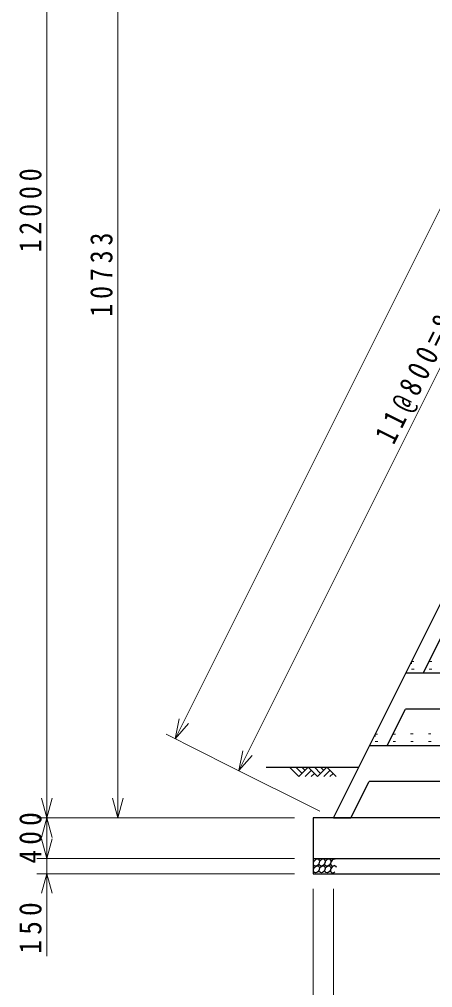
# Model space of a CAD drawing. Units: millimetres, scale not verified. Extents: x 0 to 118900, y 0 to 84100.
# Drawn here: x 62763 to 66839, y 8461 to 18007 of the extents above; entities that cross this region are included whole.
import ezdxf

# ---------------------------------------------------------------- set-up
doc = ezdxf.new("R2010")
doc.units = ezdxf.units.MM
doc.header["$LTSCALE"] = 100
doc.linetypes.add('DOTTED', pattern=[1.75, 0.25, -1.5])
doc.layers.add('0_2', color=7, linetype='Continuous', lineweight=18)
doc.layers.add('Defpoints_3', color=4, linetype='Continuous', lineweight=9)
doc.styles.add('ＭＳ ゴシック', font='')
doc.styles.get('ＭＳ ゴシック').set_extended_font_data('MS Gothic')

msp = doc.modelspace()

# ---------------------------------------------------------------- linework, layer by layer
at = {"layer": '0_2', "color": 3, "lineweight": 25}
for p, q in [((65860.4, 10134.5), (71860.4, 22134.5)), ((66749.2, 11565.6), (66928.1, 11923.3)), ((66575.9, 11565.6), (69985.9, 11565.6)), ((66391.4, 10850), (66570.3, 11207.8)), ((69434.9, 11207.8), (66570.3, 11207.8)), ((66218.1, 10850), (66391.4, 10850)), ((66218.1, 10850), (69628.1, 10850)), ((65196.2, 10634.5), (66110.4, 10634.5)), ((65428.5, 10634.5), (65520.2, 10542.7)), ((65550.8, 10573.3), (65489.7, 10634.5)), ((65520.2, 10542.7), (65612, 10634.5)), ((65550.3, 10634.5), (65581.1, 10603.6)), ((65581.1, 10542.7), (65642, 10603.6)), ((65612, 10634.5), (65703.8, 10542.7)), ((65672.9, 10634.5), (65733.8, 10573.6)), ((65703.8, 10542.7), (65795.6, 10634.5)), ((65733.8, 10634.5), (65764.7, 10603.6)), ((65764.7, 10542.7), (65825.6, 10603.6)), ((65795.6, 10634.5), (65886.3, 10543.6)), ((65642, 10542.7), (65672.9, 10573.6)), ((65825.6, 10542.7), (65856.5, 10573.6)), ((66033.7, 10134.5), (66212.5, 10492.3)), ((69077.1, 10492.3), (66212.5, 10492.3)), ((65660.4, 10134.5), (65660.4, 9584.5)), ((69370.4, 10134.5), (65660.4, 10134.5)), ((65860.4, 10134.5), (66033.7, 10134.5)), ((65660.4, 9734.5), (69370.4, 9734.5)), ((65660.4, 9584.5), (69370.4, 9584.5))]:
    msp.add_line(p, q, dxfattribs=at)
at = {"layer": '0_2', "color": 4, "linetype": 'DOTTED', "lineweight": 9}
for p, q in [((66629.7, 11677.1), (69964.3, 11682.2)), ((66629.7, 11677.1), (66629.7, 11602.2)), ((66631, 11602.2), (69964.3, 11607.2)), ((66271.9, 10961.6), (69606.5, 10966.7)), ((66271.9, 10961.6), (66271.9, 10886.6)), ((66273.2, 10886.6), (69606.5, 10891.7))]:
    msp.add_line(p, q, dxfattribs=at)
at = {"layer": '0_2', "color": 3, "lineweight": 25}
for centre in [(65693.5, 9694.8), (65693.5, 9628), (65750.1, 9694.8), (65750.1, 9628), (65805.6, 9694.8), (65805.6, 9628)]:
    msp.add_ellipse(centre, major_axis=(18.6, 32.3), ratio=0.7, dxfattribs=at)
for centre, start_param, end_param in [((65862.1, 9694.8), 0.136879, 4.292366), ((65862.1, 9628), 5.652023, 10.539573)]:
    msp.add_ellipse(centre, major_axis=(18.6, 32.3), ratio=0.7, start_param=start_param, end_param=end_param, dxfattribs=at)
at = {"layer": 'Defpoints_3'}
for p, q in [((64300, 10914.7), (70300, 22914.7)), ((63034.3, 9734.5), (63034.3, 22134.5)), ((63734.3, 10134.5), (63734.3, 22134.5)), ((64926.1, 10601.6), (68861.6, 18472.6)), ((64300, 10914.7), (64340.1, 11110.6)), ((64300, 10914.7), (64432.7, 11064.3)), ((64210.5, 10959.4), (64836.6, 10646.4)), ((64926.1, 10601.6), (64966.2, 10797.6)), ((64926.1, 10601.6), (65058.8, 10751.3)), ((64836.6, 10646.4), (65726.3, 10201.5)), ((63034.3, 10134.5), (62982.5, 10327.7)), ((63034.3, 10134.5), (63086, 10327.7)), ((63734.3, 10134.5), (63682.5, 10327.7)), ((63734.3, 10134.5), (63786, 10327.7)), ((62934.3, 10134.5), (65476.8, 10134.5)), ((63034.3, 10134.5), (62982.5, 9941.3)), ((63034.3, 10134.5), (63086, 9941.3)), ((63034.3, 9734.5), (62982.5, 9927.7)), ((63034.3, 9734.5), (63086, 9927.7)), ((62934.3, 9734.5), (65476.8, 9734.5)), ((63034.3, 9734.5), (63034.3, 9584.5)), ((62934.3, 9584.5), (65476.8, 9584.5)), ((63034.3, 9584.5), (62982.5, 9391.3)), ((63034.3, 9584.5), (63086, 9391.3)), ((63034.3, 8771.8), (63034.3, 9584.5)), ((65660.4, 7768.2), (65660.4, 9436.8)), ((65860.4, 7768.2), (65860.4, 9436.8))]:
    msp.add_line(p, q, dxfattribs=at)

# ---------------------------------------------------------------- texts
at = {"layer": 'Defpoints_3', "color": 7, "char_height": 219.9, "attachment_point": 7, "style": 'ＭＳ ゴシック'}
for s, insert, rotation in [('\\T1.38;\\W0.85;12000', (62984.3, 15709.5), 90), ('\\T1.38;\\W0.85;10733', (63684.3, 15076), 90), ('\\T1.39;\\W0.85;11@800=8800', (66497.4, 13782.4), 63.435), ('\\T1.38;\\W0.9;400', (62984.3, 9684.5), 90), ('\\T1.38;\\W0.9;150', (62984.3, 8796.3), 90)]:
    msp.add_mtext(s, dxfattribs=dict(at, insert=insert, rotation=rotation))

doc.saveas('drawing.dxf')
